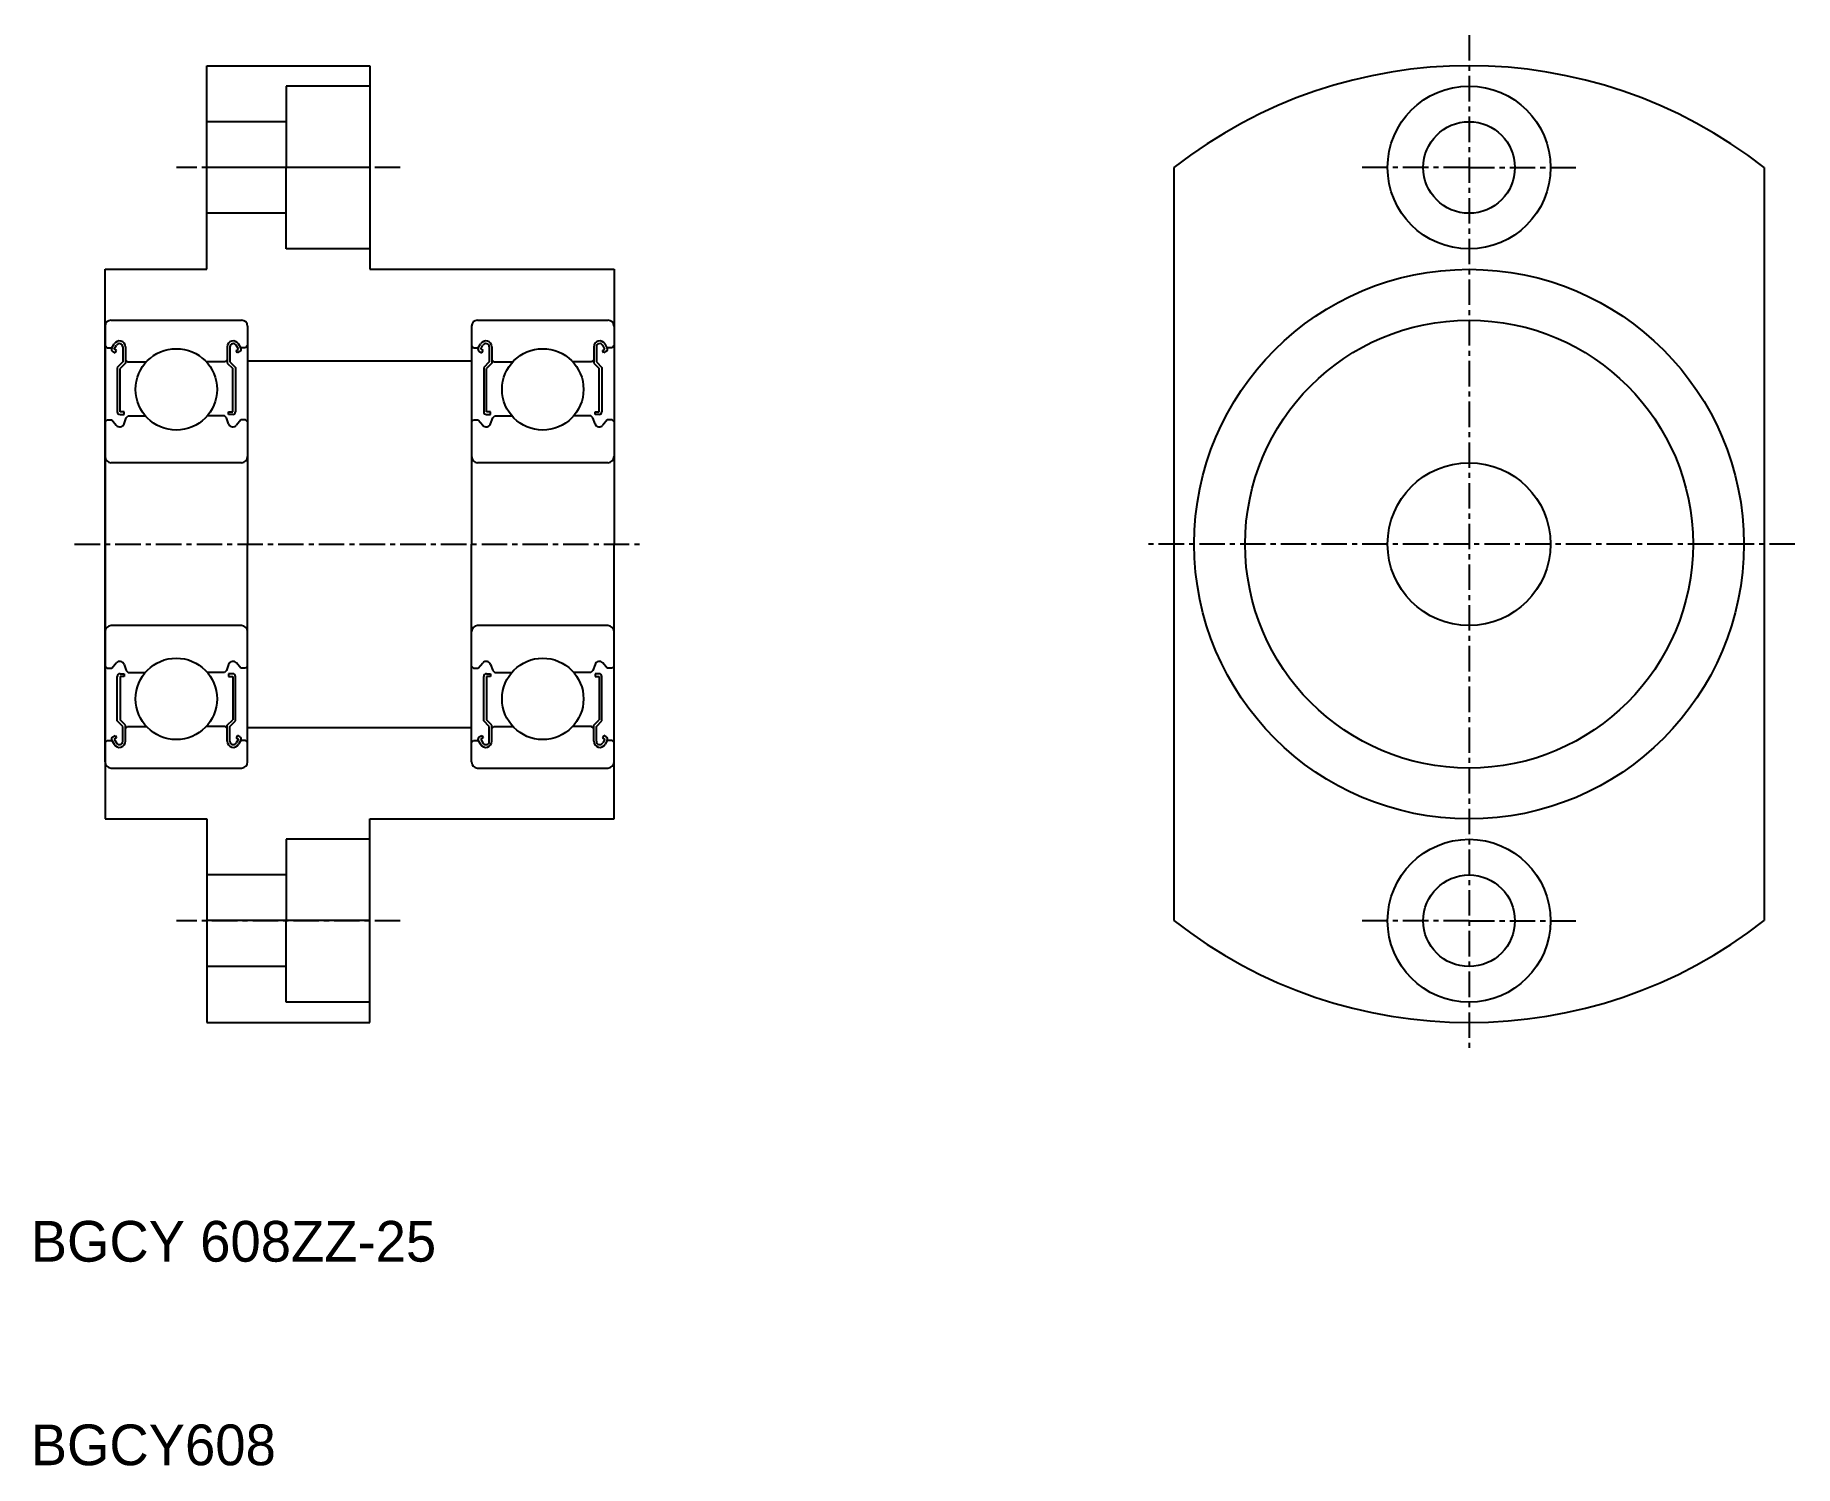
# Model space of a CAD drawing. Extents: x 112 to 198.4, y 78.8 to 149.
import ezdxf

# ---------------------------------------------------------------- set-up
doc = ezdxf.new("R2010")
doc.units = 0
doc.linetypes.add('CENTER', pattern=[2, 1.25, -0.25, 0.25, -0.25])
doc.linetypes.add('DASHED', pattern=[19.05, 12.7, -6.35])
doc.layers.get('0').update_dxf_attribs({"linetype": 'CONTINUOUS'})
doc.layers.add('CENTER', color=1, linetype='CENTER')

msp = doc.modelspace()

# ---------------------------------------------------------------- linework, layer by layer
for p, q in [((120.403, 147.545), (128.403, 147.545)), ((120.403, 137.545), (120.403, 147.545)), ((128.403, 147.545), (128.403, 137.545)), ((128.403, 142.539), (120.403, 142.539)), ((167.903, 142.539), (167.903, 105.552)), ((196.903, 142.539), (196.903, 105.552)), ((115.403, 124.045), (115.403, 137.545)), ((115.403, 137.545), (120.403, 137.545)), ((128.403, 137.545), (140.403, 137.545)), ((140.403, 137.545), (140.403, 124.045)), ((115.703, 135.045), (122.103, 135.045)), ((133.703, 135.045), (140.103, 135.045)), ((115.403, 134.745), (115.403, 124.045)), ((122.403, 134.745), (122.403, 124.045)), ((133.403, 134.745), (133.403, 124.045)), ((140.403, 134.745), (140.403, 124.045)), ((115.403, 133.795), (115.503, 133.695)), ((115.503, 133.695), (115.736, 133.695)), ((115.736, 133.695), (115.845, 133.879)), ((115.785, 133.513), (115.901, 133.447)), ((115.852, 133.629), (115.961, 133.813)), ((115.967, 133.562), (115.852, 133.629)), ((115.901, 133.447), (115.967, 133.562)), ((116.27, 133.73), (116.27, 132.995)), ((116.403, 133.73), (116.403, 132.94)), ((121.403, 133.73), (121.403, 132.94)), ((121.536, 133.73), (121.536, 132.995)), ((121.839, 133.562), (121.954, 133.629)), ((121.906, 133.447), (121.839, 133.562)), ((121.954, 133.629), (121.846, 133.813)), ((122.021, 133.513), (121.906, 133.447)), ((122.07, 133.695), (121.961, 133.879)), ((122.303, 133.695), (122.07, 133.695)), ((122.403, 133.795), (122.303, 133.695)), ((133.403, 133.795), (133.503, 133.695)), ((133.503, 133.695), (133.736, 133.695)), ((133.736, 133.695), (133.845, 133.879)), ((133.785, 133.513), (133.901, 133.447)), ((133.852, 133.629), (133.961, 133.813)), ((133.967, 133.562), (133.852, 133.629)), ((133.901, 133.447), (133.967, 133.562)), ((134.27, 133.73), (134.27, 132.995)), ((134.403, 133.73), (134.403, 132.94)), ((139.403, 133.73), (139.403, 132.94)), ((139.536, 133.73), (139.536, 132.995)), ((139.839, 133.562), (139.954, 133.629)), ((139.906, 133.447), (139.839, 133.562)), ((139.954, 133.629), (139.846, 133.813)), ((140.021, 133.513), (139.906, 133.447)), ((140.07, 133.695), (139.961, 133.879)), ((140.303, 133.695), (140.07, 133.695)), ((140.403, 133.795), (140.303, 133.695)), ((116.27, 132.995), (116.003, 132.729)), ((116.003, 132.729), (116.003, 130.544)), ((116.403, 132.94), (116.136, 132.673)), ((116.136, 130.544), (116.136, 132.673)), ((116.403, 133.095), (116.503, 132.995)), ((116.503, 132.995), (117.427, 132.995)), ((121.303, 132.995), (120.379, 132.995)), ((121.403, 133.095), (121.303, 132.995)), ((121.403, 132.94), (121.67, 132.673)), ((121.536, 132.995), (121.803, 132.729)), ((121.67, 130.544), (121.67, 132.673)), ((121.803, 132.729), (121.803, 130.544)), ((134.27, 132.995), (134.003, 132.729)), ((134.003, 132.729), (134.003, 130.544)), ((134.403, 132.94), (134.136, 132.673)), ((134.136, 130.544), (134.136, 132.673)), ((134.403, 133.095), (134.503, 132.995)), ((134.503, 132.995), (135.427, 132.995)), ((139.303, 132.995), (138.379, 132.995)), ((139.403, 133.095), (139.303, 132.995)), ((139.403, 132.94), (139.67, 132.673)), ((139.536, 132.995), (139.803, 132.729)), ((139.67, 130.544), (139.67, 132.673)), ((139.803, 132.729), (139.803, 130.544)), ((116.336, 130.544), (116.136, 130.544)), ((116.336, 130.41), (116.336, 130.544)), ((121.47, 130.544), (121.67, 130.544)), ((121.47, 130.41), (121.47, 130.544)), ((134.336, 130.544), (134.136, 130.544)), ((134.336, 130.41), (134.336, 130.544)), ((139.47, 130.544), (139.67, 130.544)), ((139.47, 130.41), (139.47, 130.544)), ((115.403, 130.045), (115.503, 130.145)), ((115.503, 130.145), (115.736, 130.145)), ((115.736, 130.145), (115.951, 129.883)), ((116.136, 130.41), (116.336, 130.41)), ((116.336, 129.962), (116.442, 130.251)), ((116.442, 130.251), (116.542, 130.345)), ((116.542, 130.345), (117.383, 130.345)), ((121.265, 130.345), (120.423, 130.345)), ((121.365, 130.251), (121.265, 130.345)), ((121.47, 129.962), (121.365, 130.251)), ((121.67, 130.41), (121.47, 130.41)), ((122.07, 130.145), (121.855, 129.883)), ((122.303, 130.145), (122.07, 130.145)), ((122.403, 130.045), (122.303, 130.145)), ((133.403, 130.045), (133.503, 130.145)), ((133.503, 130.145), (133.736, 130.145)), ((133.736, 130.145), (133.951, 129.883)), ((134.136, 130.41), (134.336, 130.41)), ((134.336, 129.962), (134.442, 130.251)), ((134.442, 130.251), (134.542, 130.345)), ((134.542, 130.345), (135.383, 130.345)), ((139.265, 130.345), (138.423, 130.345)), ((139.365, 130.251), (139.265, 130.345)), ((139.47, 129.962), (139.365, 130.251)), ((139.67, 130.41), (139.47, 130.41)), ((140.07, 130.145), (139.855, 129.883)), ((140.303, 130.145), (140.07, 130.145)), ((140.403, 130.045), (140.303, 130.145)), ((122.103, 128.045), (115.703, 128.045)), ((140.103, 128.045), (133.703, 128.045)), ((115.403, 124.045), (115.403, 110.545)), ((115.403, 113.345), (115.403, 124.045)), ((122.403, 113.345), (122.403, 124.045)), ((133.403, 113.345), (133.403, 124.045)), ((140.403, 110.545), (140.403, 124.045)), ((140.403, 113.345), (140.403, 124.045)), ((122.103, 120.045), (115.703, 120.045)), ((140.103, 120.045), (133.703, 120.045)), ((122.403, 118.695), (122.403, 118.695)), ((140.403, 118.695), (140.403, 118.695)), ((115.403, 118.045), (115.503, 117.945)), ((115.503, 117.945), (115.736, 117.945)), ((115.736, 117.945), (115.951, 118.208)), ((116.136, 117.68), (116.336, 117.68)), ((116.336, 118.129), (116.442, 117.839)), ((116.336, 117.68), (116.336, 117.547)), ((116.442, 117.839), (116.542, 117.745)), ((116.542, 117.745), (117.383, 117.745)), ((121.265, 117.745), (120.423, 117.745)), ((121.365, 117.839), (121.265, 117.745)), ((121.47, 118.129), (121.365, 117.839)), ((121.67, 117.68), (121.47, 117.68)), ((121.47, 117.68), (121.47, 117.547)), ((122.07, 117.945), (121.855, 118.208)), ((122.303, 117.945), (122.07, 117.945)), ((122.403, 118.045), (122.303, 117.945)), ((133.403, 118.045), (133.503, 117.945)), ((133.503, 117.945), (133.736, 117.945)), ((133.736, 117.945), (133.951, 118.208)), ((134.136, 117.68), (134.336, 117.68)), ((134.336, 118.129), (134.442, 117.839)), ((134.336, 117.68), (134.336, 117.547)), ((134.442, 117.839), (134.542, 117.745)), ((134.542, 117.745), (135.383, 117.745)), ((139.265, 117.745), (138.423, 117.745)), ((139.365, 117.839), (139.265, 117.745)), ((139.47, 118.129), (139.365, 117.839)), ((139.67, 117.68), (139.47, 117.68)), ((139.47, 117.68), (139.47, 117.547)), ((140.07, 117.945), (139.855, 118.208)), ((140.303, 117.945), (140.07, 117.945)), ((140.403, 118.045), (140.303, 117.945)), ((116.003, 115.362), (116.003, 117.547)), ((116.136, 117.547), (116.136, 115.417)), ((116.336, 117.547), (116.136, 117.547)), ((121.47, 117.547), (121.67, 117.547)), ((121.67, 117.547), (121.67, 115.417)), ((121.803, 115.362), (121.803, 117.547)), ((134.003, 115.362), (134.003, 117.547)), ((134.136, 117.547), (134.136, 115.417)), ((134.336, 117.547), (134.136, 117.547)), ((139.47, 117.547), (139.67, 117.547)), ((139.67, 117.547), (139.67, 115.417)), ((139.803, 115.362), (139.803, 117.547)), ((122.403, 116.02), (122.403, 116.02)), ((140.403, 116.02), (140.403, 116.02)), ((116.27, 115.095), (116.003, 115.362)), ((116.403, 115.151), (116.136, 115.417)), ((116.27, 114.361), (116.27, 115.095)), ((116.403, 114.361), (116.403, 115.151)), ((116.403, 114.995), (116.503, 115.095)), ((116.503, 115.095), (117.427, 115.095)), ((121.303, 115.095), (120.379, 115.095)), ((121.403, 114.995), (121.303, 115.095)), ((121.403, 115.151), (121.67, 115.417)), ((121.403, 114.361), (121.403, 115.151)), ((121.536, 115.095), (121.803, 115.362)), ((121.536, 114.361), (121.536, 115.095)), ((134.27, 115.095), (134.003, 115.362)), ((134.403, 115.151), (134.136, 115.417)), ((134.27, 114.361), (134.27, 115.095)), ((134.403, 114.361), (134.403, 115.151)), ((134.403, 114.995), (134.503, 115.095)), ((134.503, 115.095), (135.427, 115.095)), ((139.303, 115.095), (138.379, 115.095)), ((139.403, 114.995), (139.303, 115.095)), ((139.403, 115.151), (139.67, 115.417)), ((139.403, 114.361), (139.403, 115.151)), ((139.536, 115.095), (139.803, 115.362)), ((139.536, 114.361), (139.536, 115.095)), ((115.403, 114.295), (115.503, 114.395)), ((115.503, 114.395), (115.736, 114.395)), ((115.736, 114.395), (115.845, 114.212)), ((115.785, 114.578), (115.901, 114.644)), ((115.967, 114.529), (115.852, 114.462)), ((115.852, 114.462), (115.961, 114.278)), ((115.901, 114.644), (115.967, 114.529)), ((121.906, 114.644), (121.839, 114.529)), ((121.839, 114.529), (121.954, 114.462)), ((121.954, 114.462), (121.846, 114.278)), ((122.021, 114.578), (121.906, 114.644)), ((122.07, 114.395), (121.961, 114.212)), ((122.303, 114.395), (122.07, 114.395)), ((122.403, 114.295), (122.303, 114.395)), ((133.403, 114.295), (133.503, 114.395)), ((133.503, 114.395), (133.736, 114.395)), ((133.736, 114.395), (133.845, 114.212)), ((133.785, 114.578), (133.901, 114.644)), ((133.967, 114.529), (133.852, 114.462)), ((133.852, 114.462), (133.961, 114.278)), ((133.901, 114.644), (133.967, 114.529)), ((139.906, 114.644), (139.839, 114.529)), ((139.839, 114.529), (139.954, 114.462)), ((139.954, 114.462), (139.846, 114.278)), ((140.021, 114.578), (139.906, 114.644)), ((140.07, 114.395), (139.961, 114.212)), ((140.303, 114.395), (140.07, 114.395)), ((140.403, 114.295), (140.303, 114.395)), ((115.703, 113.045), (122.103, 113.045)), ((133.703, 113.045), (140.103, 113.045)), ((115.403, 110.545), (120.403, 110.545)), ((120.403, 110.545), (120.403, 100.545)), ((128.403, 100.545), (128.403, 110.545)), ((128.403, 110.545), (140.403, 110.545)), ((128.403, 105.552), (120.403, 105.552)), ((120.403, 100.545), (128.403, 100.545))]:
    msp.add_line(p, q)
at = {"color": 3, "linetype": 'DASHED'}
for p, q in [((128.403, 146.545), (124.303, 146.545)), ((124.303, 146.545), (124.303, 142.545)), ((124.303, 144.795), (120.403, 144.795)), ((124.303, 138.545), (124.303, 142.545)), ((124.303, 140.295), (120.403, 140.295)), ((128.403, 138.545), (124.303, 138.545)), ((124.303, 109.545), (124.303, 105.545)), ((128.403, 109.545), (124.303, 109.545)), ((124.303, 107.795), (120.403, 107.795)), ((124.303, 101.545), (124.303, 105.545)), ((124.303, 103.295), (120.403, 103.295)), ((128.403, 101.545), (124.303, 101.545))]:
    msp.add_line(p, q, dxfattribs=at)
at = {"color": 7, "linetype": 'CONTINUOUS'}
for p, q in [((122.403, 133.045), (133.403, 133.045)), ((122.403, 115.045), (133.403, 115.045))]:
    msp.add_line(p, q, dxfattribs=at)
for centre, radius in [((182.403, 142.545), 4), ((182.403, 142.545), 2.25), ((182.403, 124.045), 13.5), ((182.403, 124.045), 11), ((118.903, 131.645), 2), ((136.903, 131.645), 2), ((182.403, 124.045), 4), ((118.903, 116.445), 2), ((136.903, 116.445), 2), ((182.403, 105.545), 4), ((182.403, 105.545), 2.25)]:
    msp.add_circle(centre, radius)
for centre, radius, start, end in [((182.403, 124.045), 23.5, 51.90106, 128.09894), ((115.703, 134.745), 0.3, 90, 180), ((122.103, 134.745), 0.3, 0, 90), ((133.703, 134.745), 0.3, 90, 180), ((140.103, 134.745), 0.3, 0, 90), ((116.104, 133.73), 0.299, 0, 150.00017), ((121.702, 133.73), 0.299, 29.99983, 180), ((134.104, 133.73), 0.299, 0, 150.00017), ((139.702, 133.73), 0.299, 29.99983, 180), ((115.852, 133.629), 0.133, 149.9969, 240.00125), ((116.104, 133.73), 0.166, 0, 150.00436), ((121.702, 133.73), 0.166, 29.99564, 180), ((121.954, 133.629), 0.133, 299.99875, 30.0031), ((133.852, 133.629), 0.133, 149.9969, 240.00125), ((134.104, 133.73), 0.166, 0, 150.00436), ((139.702, 133.73), 0.166, 29.99564, 180), ((139.954, 133.629), 0.133, 299.99875, 30.0031), ((116.136, 130.544), 0.133, 180.00005, 270.00003), ((121.67, 130.544), 0.133, 269.99997, 359.99995), ((134.136, 130.544), 0.133, 180.00005, 270.00003), ((139.67, 130.544), 0.133, 269.99997, 359.99995), ((116.122, 130.027), 0.224, 220.00096, 343.1517), ((121.684, 130.027), 0.224, 196.8483, 319.99904), ((134.122, 130.027), 0.224, 220.00096, 343.1517), ((139.684, 130.027), 0.224, 196.8483, 319.99904), ((115.703, 128.345), 0.3, 180, 270), ((122.103, 128.345), 0.3, 270, 0), ((133.703, 128.345), 0.3, 180, 270), ((140.103, 128.345), 0.3, 270, 0), ((115.703, 119.745), 0.3, 90, 180), ((122.103, 119.745), 0.3, 0, 90), ((133.703, 119.745), 0.3, 90, 180), ((140.103, 119.745), 0.3, 0, 90), ((116.122, 118.064), 0.224, 16.8483, 139.99904), ((116.136, 117.547), 0.133, 89.99997, 179.99995), ((121.684, 118.064), 0.224, 40.00096, 163.1517), ((121.67, 117.547), 0.133, 0.00005, 90.00003), ((134.122, 118.064), 0.224, 16.8483, 139.99904), ((134.136, 117.547), 0.133, 89.99997, 179.99995), ((139.684, 118.064), 0.224, 40.00096, 163.1517), ((139.67, 117.547), 0.133, 0.00005, 90.00003), ((115.852, 114.462), 0.133, 119.99875, 210.0031), ((116.104, 114.361), 0.299, 209.99983, 0), ((116.104, 114.361), 0.166, 209.99564, 0), ((121.702, 114.361), 0.299, 180, 330.00017), ((121.702, 114.361), 0.166, 180, 330.00436), ((121.954, 114.462), 0.133, 329.9969, 60.00125), ((133.852, 114.462), 0.133, 119.99875, 210.0031), ((134.104, 114.361), 0.299, 209.99983, 0), ((134.104, 114.361), 0.166, 209.99564, 0), ((139.702, 114.361), 0.299, 180, 330.00017), ((139.702, 114.361), 0.166, 180, 330.00436), ((139.954, 114.462), 0.133, 329.9969, 60.00125), ((115.703, 113.345), 0.3, 180, 270), ((122.103, 113.345), 0.3, 270, 0), ((133.703, 113.345), 0.3, 180, 270), ((140.103, 113.345), 0.3, 270, 0), ((182.403, 124.045), 23.5, 231.90106, 308.09894)]:
    msp.add_arc(centre, radius, start, end)
at = {"layer": 'CENTER', "color": 1, "linetype": 'CENTER'}
for p, q in [((182.403, 149.045), (182.403, 99.045)), ((129.903, 142.545), (118.903, 142.545)), ((182.403, 142.545), (176.903, 142.545)), ((182.403, 142.545), (187.903, 142.545)), ((113.903, 124.045), (141.903, 124.045)), ((198.403, 124.045), (166.403, 124.045)), ((129.903, 105.545), (118.903, 105.545)), ((182.403, 105.545), (176.903, 105.545)), ((182.403, 105.545), (187.903, 105.545))]:
    msp.add_line(p, q, dxfattribs=at)

# ---------------------------------------------------------------- texts
for s, p in [('BGCY 608ZZ-25', (111.75, 88.799)), ('BGCY608', (111.75, 78.799))]:
    msp.add_text(s, height=2).set_placement(p)

doc.saveas('drawing.dxf')
